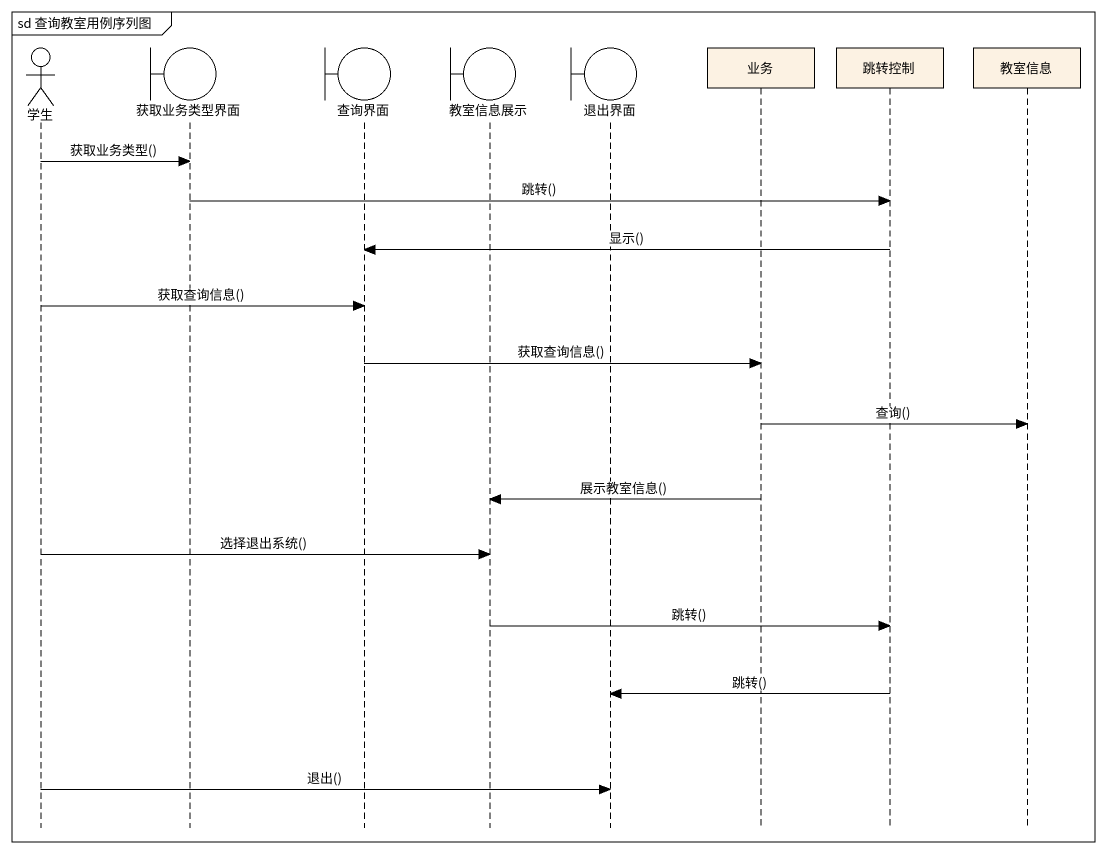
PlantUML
@startuml
mainframe sd 查询教室用例序列图
hide footbox
actor 学生
boundary 获取业务类型界面
boundary 查询界面
boundary 教室信息展示
boundary 退出界面
participant 业务
participant 跳转控制
participant 教室信息

学生 -> 获取业务类型界面 : 获取业务类型()
获取业务类型界面 -> 跳转控制 : 跳转()
跳转控制 -> 查询界面 : 显示()
学生 -> 查询界面 : 获取查询信息()
查询界面 -> 业务 : 获取查询信息()
业务 -> 教室信息 : 查询()
业务 -> 教室信息展示 : 展示教室信息()
学生 -> 教室信息展示 : 选择退出系统()
教室信息展示 -> 跳转控制 : 跳转()
跳转控制 -> 退出界面 : 跳转()
学生 -> 退出界面 : 退出()
@enduml
